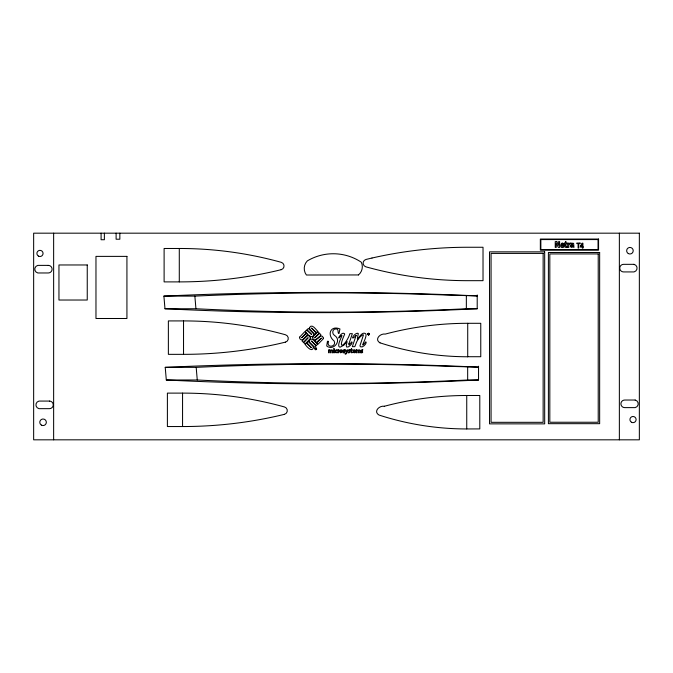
<?xml version="1.0" encoding="UTF-8"?>
<svg xmlns="http://www.w3.org/2000/svg" width="673" height="673" viewBox="0 0 673 673"><rect width="100%" height="100%" fill="white"/><g stroke="black" fill="none" stroke-linecap="round" stroke-linejoin="round"><path stroke-width="1.01" d="M384.308 406.256C379.135 405.407 373.12 411.716 379.042 415.056A285.083 285.083 0 0 0 466.566 428.953L479.79 428.911L479.79 395.497L466.566 395.497A321.021 321.021 0 0 0 384.317 406.273M163.901 296.112L194.859 296.112A2980.742 2980.742 0 0 1 447.924 295.102L477.207 295.884L455.958 294.984A3439.93 3439.93 0 0 0 163.901 296.112L164.978 308.747A3130.426 3130.426 0 0 0 477.207 308.747L477.207 294.984M164.978 308.747L195.936 308.747A2711.113 2711.113 0 0 0 466.347 308.747L477.207 308.747M467.542 356.715L480.766 356.715L480.766 323.301L467.542 323.301A321.021 321.021 0 0 0 385.284 334.077C380.102 333.202 374.095 339.529 380.018 342.868M165.23 367.349L196.188 367.349A2980.742 2980.742 0 0 1 449.253 366.348L478.537 367.122L457.278 366.221A3439.93 3439.93 0 0 0 165.23 367.349L166.307 379.993A3130.426 3130.426 0 0 0 478.537 379.993L478.537 366.221M166.307 379.993L197.265 379.993A2711.113 2711.113 0 0 0 467.668 379.993L478.537 379.993M194.859 296.112L195.936 308.747M196.188 367.349L197.265 379.993M619.362 233.178L619.362 439.822M467.718 323.301L467.718 356.715M467.668 367.122L467.668 379.993M466.742 395.497L466.742 428.911M466.347 295.884L466.347 308.747M183.536 320.92L183.536 354.343M182.56 393.116L182.56 426.539M179.287 248.48L179.287 281.894M119.844 233.178L119.844 239.218L116.109 239.218L116.109 233.178M104.374 233.178L104.374 239.731L101.093 239.731L101.093 233.178M53.638 233.178L53.638 439.822M467.542 356.766A285.083 285.083 0 0 1 380.026 342.835M564.151 244.846L564.142 245.494L561.635 245.494L561.905 246.343L563.982 246.385L564.125 247.016C557.942 250.247 561.644 238.654 564.151 244.846M329.181 349.876C328.836 350.296 331.091 349.943 331.301 350.053A1.026 1.026 0 0 1 331.966 349.825L332.815 350.549L332.832 352.787L332.302 352.787C333.707 349.237 329.871 350.086 331.015 352.787L330.493 352.787C331.831 349.287 328.096 350.069 329.206 352.787L328.676 352.787L328.676 349.876L329.181 349.876M356.614 349.876C356.261 350.296 358.524 349.943 358.734 350.053A1.026 1.026 0 0 1 359.39 349.825L360.248 350.549L360.257 352.787L359.735 352.787C361.14 349.237 357.304 350.086 358.448 352.787L357.927 352.787C359.264 349.287 355.521 350.069 356.631 352.787L356.11 352.787L356.11 349.876L356.614 349.876M328.34 341.699C326.455 348.807 337.005 346.654 334.102 340.967C326.683 335.162 330.35 324.849 339.949 328.962L338.999 333.514C337.24 333.69 339.209 328.466 336.037 328.912C332.479 328.643 331.612 333.514 334.355 335.314C342.481 340.269 333.421 351.432 326.716 345.998L327.406 341.48L327.953 341.127L328.34 341.699M338.401 349.876L338.342 350.566L338.973 349.859L339.327 350.347L338.645 350.591L338.426 352.787L337.896 352.787L337.896 349.876L338.401 349.876M341.884 351.314C340.202 354.898 340.101 347.806 341.884 351.314M355.344 351.045C353.014 350.28 352.963 353.081 355.167 352.231L354.772 352.795L353.224 352.475L353.216 350.254A1.153 1.153 0 0 1 353.88 349.851L354.705 349.918A0.967 0.967 0 0 1 355.184 350.364L355.344 351.045M335.112 351.087L335.659 352.669L337.232 352.677L337.156 352.231A1.582 1.582 0 0 1 336.256 352.358L335.768 350.734L337.223 349.952L335.894 349.943L335.112 351.087M339.73 351.045L339.915 352.273A1.052 1.052 0 0 0 340.471 352.753L342.052 352.391L342.221 350.355A1.043 1.043 0 0 0 341.648 349.901L340.816 349.851A1.338 1.338 0 0 0 339.924 350.498L339.73 351.045M344.685 349.884C341.867 350.044 347.117 353.064 342.994 352.761C346.587 352.433 340.143 349.952 344.685 349.884M349.985 349.884C347.167 350.044 352.416 353.064 348.294 352.761C351.886 352.433 345.442 349.952 349.985 349.884M362.772 349.884C359.954 350.044 365.203 353.064 361.081 352.761C364.673 352.433 358.229 349.952 362.772 349.884M570.452 245.956L571.167 247.412L573.034 246.915L573.976 247.412L573.615 243.357L571.478 243.13L570.687 243.399L570.805 244.072C574.515 243.777 571.638 244.711 570.452 245.956M356.101 335.448L352.332 346.662L354.831 346.662L356.597 342.035A20.442 20.442 0 0 1 360.105 336.929L362.528 334.91L363.47 334.868L360.005 345.611A1.346 1.346 0 0 0 360.644 346.822C362.957 348.193 367.66 342.355 365.826 341.808C357.91 351.306 367.853 336.946 365.742 333.791C360.366 329.711 355.302 347.739 358.314 333.657L358.002 333.27C354.006 332.681 349.136 342.557 356.101 335.448M348.917 343.794L349.035 345.013L351.777 341.842C353.51 342.321 349.035 347.899 346.763 347.066L346.225 345.729L347.133 341.581L343.802 345.241L340.117 347.184C334.75 346.368 346.696 329.745 339.621 337.358C336.618 340.58 341.539 331.385 344.24 333.514L344.719 334.086C335.978 353.493 346.906 343.642 349.876 333.64L352.349 333.657L348.917 343.794M345.081 353.779C346.065 355.739 348.025 350.591 347.924 349.876L347.352 349.876L346.595 352.105L345.813 349.876L345.215 349.876L346.317 352.787L345.081 353.779M309.555 327.515L309.807 329.299L314.745 334.279L316.074 332.967L311.54 328.071L316.436 332.588L317.774 331.276C316.007 329.795 311.969 323.175 309.555 327.515M570.132 243.062L569.989 244.089L568.828 244.652L568.828 247.412L567.718 247.412L567.718 243.088L568.559 243.088L568.719 243.845L570.132 243.062M309.412 340.479L309.689 342.321L314.602 347.276L315.931 345.964L311.549 340.984L316.293 345.586L317.606 344.273C315.814 342.809 311.885 336.214 309.412 340.479M313.458 347.663C311.944 352.845 306.501 346.309 305.18 344.441L306.518 343.129L311.38 347.663L306.871 342.75L308.184 341.438L313.122 346.393L313.458 347.663M310.329 337.905L310.043 338.923L305.062 343.987L303.75 342.675L308.158 337.711L303.363 342.321L302.051 340.984L307.014 336.071L308.234 335.709A1.96 1.96 0 0 1 309.773 336.407L310.329 337.905M315.006 348.707L315.839 349.708L316.63 348.925L315.982 348.067L315.006 348.707M323.326 338.073L323.032 339.083L318.06 344.155L316.747 342.843L321.349 338.098L316.36 342.464L315.057 341.152C316.276 339.041 322.115 332.698 323.326 338.073M561.703 244.324L561.635 244.77C564.226 245.931 562.527 242.507 561.703 244.324M312.693 337.266C312.785 343.129 320.129 337.568 320.895 334.733L319.582 333.396L314.678 337.939L319.204 333.042L317.892 331.73L312.693 337.266M299.687 337.097C299.123 338.889 301.252 340.555 302.867 339.554L307.872 334.565L306.585 333.253L301.672 337.77L306.207 332.874L304.894 331.562L299.687 337.097M571.596 245.864L571.865 246.604L572.874 246.368L572.874 245.485L571.596 245.864M369.384 334.136L368.568 334.994L367.736 333.993L368.543 333.328L369.384 334.136M333.766 348.824L334.414 349.085L333.766 348.824M353.518 350.641C354.949 352.248 354.965 349.22 353.518 350.641M565.48 241.775L565.026 243.088L564.462 243.088L564.462 243.836L565.017 243.836L565.084 246.755L565.606 247.412L567.179 247.235C566.599 246.436 565.236 245.939 566.136 243.836L567.078 243.836L567.078 243.088L566.136 243.088L566.136 241.775L565.48 241.775M369.527 334.254L368.543 335.162L367.567 334.111L368.568 333.185L369.527 334.254M315.014 348.278L315.2 349.666L316.604 349.489L316.428 348.092L315.014 348.278M311.616 334.473L306.661 330.132C302.404 331.116 312.07 340.067 313.542 335.171A2.154 2.154 0 0 0 313.239 333.371L308.352 328.441L307.014 329.753L311.616 334.473M581.22 245.78L580.841 246.545L582.355 246.545L582.355 243.668L581.22 245.78M580.715 245.712L580.261 247.033L582.347 247.033L582.347 248.144L582.911 248.144L582.911 247.033L583.499 247.033L582.911 246.545L582.911 243.197L582.111 243.197L580.715 245.712M368.787 333.943L368.358 333.758L368.787 333.943M368.997 333.968C369.073 334.843 367.837 334.801 368.139 333.615L368.997 333.968M316.268 348.681C316.31 349.556 315.157 349.539 315.41 348.328L316.268 348.681M316.058 348.707L315.629 348.471L316.058 348.707M351.6 348.782L350.482 349.876L351.079 350.28C350.019 351.382 351.861 353.99 352.383 352.332L351.617 352.072L351.6 350.28L352.416 349.876L351.6 349.876L351.6 348.782M281.129 269.705L275.148 271.135A430.426 430.426 0 0 1 179.489 281.894L164.111 281.894L164.111 248.48L179.489 248.48A380.783 380.783 0 0 1 281.264 262.327A3.811 3.811 0 0 1 281.129 269.705M371.992 258.028L366.003 259.45A3.811 3.811 0 0 0 365.876 266.828A380.783 380.783 0 0 0 467.642 280.675L483.021 280.675L483.021 247.26L467.642 247.26A430.426 430.426 0 0 0 371.992 258.028M285.377 342.153L279.396 343.575A430.426 430.426 0 0 1 183.737 354.343L168.368 354.343L168.368 320.92L183.737 320.92A380.783 380.783 0 0 1 285.512 334.775A3.811 3.811 0 0 1 285.377 342.153M284.41 414.341L278.42 415.771A430.426 430.426 0 0 1 182.77 426.539L167.392 426.539L167.392 393.116L182.77 393.116A380.783 380.783 0 0 1 284.536 406.972A3.811 3.811 0 0 1 284.41 414.341M358.431 274.946L306.4 275.013A10.894 10.894 0 0 1 307.309 260.905A50.711 50.711 0 0 1 361.308 262.209A10.583 10.583 0 0 1 358.431 274.946M639.35 233.178L33.65 233.178L33.65 439.822L639.35 439.822L639.35 233.178M598.566 239.05L540.343 239.05L540.343 250.12L598.566 250.12L598.566 239.05M598.045 239.571L540.856 239.571L540.856 249.599L598.045 249.599L598.045 239.571M556.764 241.599L555.242 241.599L555.242 247.412L556.243 247.412L556.243 243.096L558.354 247.412L559.625 247.412L559.625 241.599L558.632 241.599L558.632 245.351L556.764 241.599M580.05 243.062L576.795 243.062L576.795 243.601L578.115 243.601L578.115 248.043L578.73 248.043L578.73 243.601L580.05 243.601L580.05 243.062M544.684 251.853L489.532 251.853L489.532 423.864L544.684 423.864L544.684 251.853M599.651 252.493L548.402 252.493L548.402 423.679L599.651 423.679L599.651 252.493M543.136 253.401L491.071 253.401L491.071 422.316L543.136 422.316L543.136 253.401M598.221 253.923L549.824 253.923L549.824 422.249L598.221 422.249L598.221 253.923M126.928 256.379L95.97 256.379L95.97 318.497L126.928 318.497L126.928 256.379M634.016 264.338L623.56 264.338A3.794 3.794 0 0 0 619.766 268.132A3.794 3.794 0 0 0 623.56 271.926L634.016 271.926A3.878 3.878 0 0 0 634.016 264.338M87.246 264.969L58.955 264.969L58.955 300.023L87.246 300.023L87.246 264.969M48.296 265.381L37.839 265.381A3.878 3.878 0 0 0 37.839 272.969L48.296 272.969A3.794 3.794 0 0 0 52.09 269.175A3.794 3.794 0 0 0 48.296 265.381M334.355 349.876L333.825 349.876L333.825 352.787L334.355 352.787L334.355 349.876M635.161 400.031L624.704 400.031A3.794 3.794 0 0 0 620.91 403.825A3.794 3.794 0 0 0 624.704 407.619L635.161 407.619A3.878 3.878 0 0 0 635.161 400.031M49.44 401.074L38.984 401.074A3.878 3.878 0 0 0 38.984 408.662L49.44 408.662A3.794 3.794 0 0 0 53.234 404.868A3.794 3.794 0 0 0 49.44 401.074M631.476 422.249A3.087 3.087 0 0 0 636.111 419.573A3.087 3.087 0 0 0 631.476 416.898A3.087 3.087 0 0 0 631.476 422.249M628.296 253.561A3.281 3.281 0 0 0 633.217 250.718A3.281 3.281 0 0 0 628.296 247.874A3.281 3.281 0 0 0 628.296 253.561M38.437 256.102A3.087 3.087 0 0 0 43.064 253.427A3.087 3.087 0 0 0 38.437 250.751A3.087 3.087 0 0 0 38.437 256.102M41.423 425.126A3.281 3.281 0 0 0 46.344 422.282A3.281 3.281 0 0 0 41.423 419.439A3.281 3.281 0 0 0 41.423 425.126"/></g></svg>
